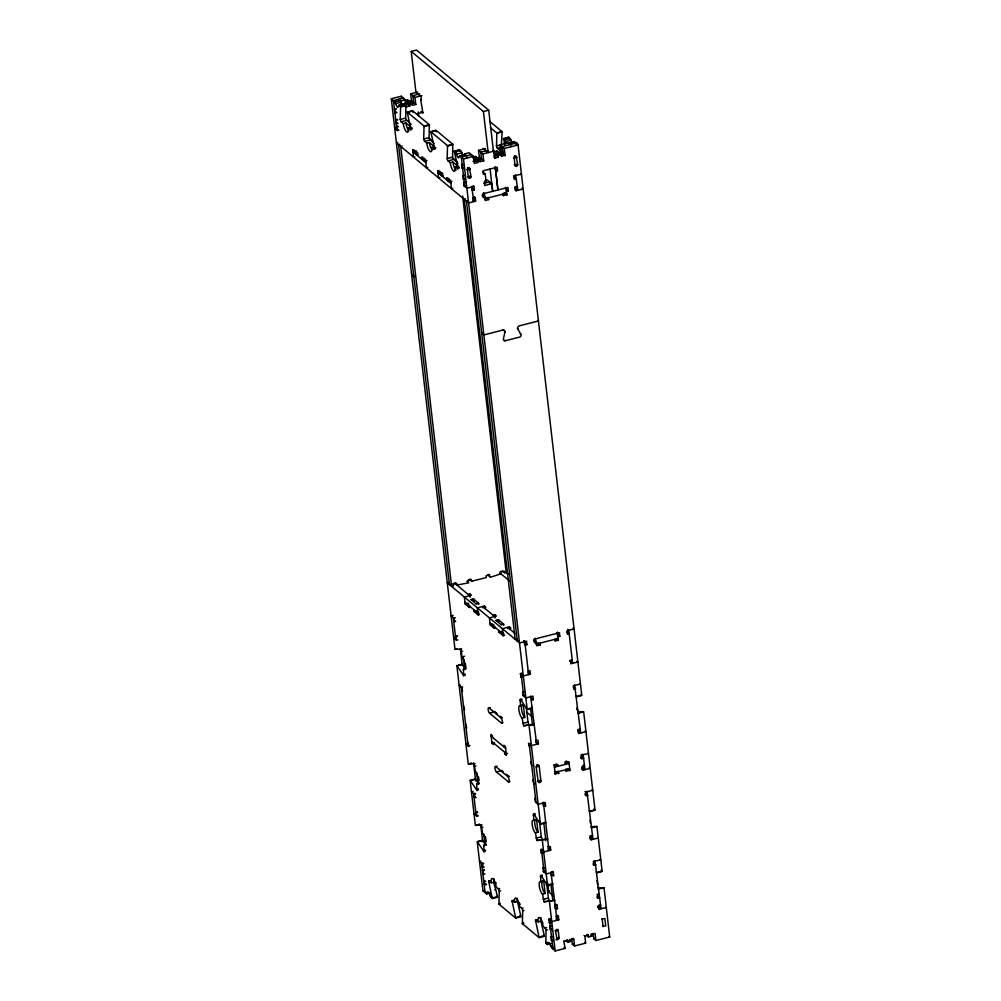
<?xml version="1.0" encoding="UTF-8"?>
<svg xmlns="http://www.w3.org/2000/svg" width="1001" height="1001" viewBox="0 0 1001 1001"><rect width="100%" height="100%" fill="white"/><g stroke="black" fill="none" stroke-linecap="round" stroke-linejoin="round"><path stroke-width="1.5" d="M411.111 124.387L405.668 118.994L405.893 105.568L400.613 106.944L400.237 119.632L401.001 121.697L403.303 123.636A6.694 2.102 75.7 0 0 406.544 131.894A6.694 2.102 75.7 0 0 408.358 127.84L410.835 127.215M431.819 147.372L434.171 149.274L434.509 148.023A6.694 2.102 75.7 0 0 434.459 146.697L431.819 147.372A6.694 2.102 75.7 0 1 430.005 151.439A6.694 2.102 75.7 0 1 426.764 143.168L424.462 141.229L423.698 139.164L424.049 126.088L429.316 124.7L429.079 138.338L433.984 143.431M455.28 166.904L457.632 168.806L457.957 167.555A6.694 2.102 75.7 0 0 457.92 166.229L455.28 166.904A6.694 2.102 75.7 0 1 453.466 170.971A6.694 2.102 75.7 0 1 450.225 162.7L447.922 160.761L447.147 158.696L447.51 145.645L452.777 144.232L452.59 158.058L458.033 163.451M490.503 127.753L496.796 132.983L502.077 131.631L496.821 133.408L496.509 146.434L497.284 148.223L500.875 151.226M519.919 915.865L520.958 916.741L515.678 918.092L498.923 904.141L499.274 891.04L498.511 888.976L496.208 887.024A6.694 2.102 75.7 0 0 492.967 878.765A6.694 2.102 75.7 0 0 491.153 882.819L488.626 880.98L492.229 898.56L497.51 897.209L496.559 896.421M543.368 935.409L544.419 936.273L539.139 937.624L522.384 923.673L522.735 910.572L521.959 908.508L519.657 906.556A6.694 2.102 75.7 0 0 516.416 898.297A6.694 2.102 75.7 0 0 514.602 902.351L512.024 900.562L515.678 918.092M539.139 937.624L535.485 920.094L538.063 921.883A6.694 2.102 75.7 0 1 539.877 917.829A6.694 2.102 75.7 0 1 543.118 926.1L546.033 929.378L545.845 943.205L547.522 944.569L547.91 943.868A3.829 1.201 75.7 0 1 548.998 942.654A3.829 1.201 75.7 0 1 550.638 946.133L555.142 950.95L565.115 948.397L563.763 940.902M553.453 895.895L548.223 891.541L548.41 884.046M502.102 132.107L501.376 144.657M417.63 92.042L410.673 93.819L414.977 97.435L415.803 104.479L412.274 105.38L412.074 103.616L407.77 100L405.392 100.613L409.697 104.217L409.897 105.981L406.381 106.882L405.568 99.837L401.263 96.234L391.291 98.774L395.795 103.591A3.829 1.201 75.7 0 0 397.422 107.069A3.829 1.201 75.7 0 0 398.511 105.856L398.961 105.18L400.613 106.919M462.887 155.618A3.829 1.201 75.7 0 1 461.824 152.828C461.736 149.086 453.816 151.201 456.544 154.179A3.829 1.201 75.7 0 0 458.17 157.657A3.829 1.201 75.7 0 0 459.259 156.444L459.759 155.793L463.501 158.909L527.189 709.409L532.469 708.057M464.489 155.681A3.829 1.201 75.7 0 0 464.552 155.092L465.09 154.492L459.809 155.843M492.229 898.56L489.889 895.557A3.829 1.201 75.7 0 0 488.25 892.066A3.829 1.201 75.7 0 0 487.162 893.28L486.674 893.931L482.932 890.815L477.239 841.628L482.52 840.277M517.329 328.215L520.958 334.422A1.914 1.664 -50.2 0 1 519.544 337.124L505.305 340.765A1.914 1.664 -50.2 0 1 503.365 338.926L504.979 331.957A1.914 1.664 -50.2 0 0 503.053 330.017L502.502 329.567M420.895 111.424L422.91 113.1L420.695 99.599L421.421 100.2L421.008 96.684L415.953 92.467L411.211 51.401L416.491 50.05L488.701 110.185L493.455 151.251M412.812 95.633L419.794 93.844M394.97 101.852L400.25 100.5L401.076 102.24A3.829 1.201 75.7 0 0 401.914 104.617M398.911 100.776L398.736 99.237L400.926 101.026L405.568 99.837M414.977 97.435L421.934 95.658M395.795 103.591L401.076 102.24M404.942 102.54L409.897 105.981M408.633 101.589L411.486 100.863L415.803 104.479M405.392 104.78L407.757 104.167L407.532 102.415L409.935 101.802L410.11 103.566L413.663 102.665L412.837 95.621M399.061 105.255L404.341 103.904L405.893 105.568M398.511 105.856L404.341 103.904M400.588 106.519L405.868 105.168M409.697 104.217L412.074 103.616M395.72 108.458L394.407 108.796L395.533 112.913L396.846 112.575M395.12 109.397L396.446 109.059M396.133 111.974L394.807 112.312L395.533 112.913M408.358 127.84L410.885 129.692L407.282 112.099L412.562 110.748L429.316 124.7M407.369 112.638L412.575 110.786M416.879 113.864L422.923 112.325M396.972 119.319L395.658 119.657L396.784 123.774L398.11 123.436M396.383 120.258L397.697 119.92M400.212 119.469L405.493 118.118M397.384 122.835L396.071 123.173L396.784 123.774M401.138 121.834L406.419 120.483M403.303 123.636L405.943 122.96L410.998 127.165M397.76 126.063L396.434 126.401L397.572 130.518L398.886 130.18M397.159 127.002L398.486 126.664M395.996 127.778L394.682 128.115L397.572 130.518M398.16 129.579L396.846 129.917L393.456 100.588L403.428 98.035L403.616 99.687M411.048 128.491L412.362 128.153M410.598 129.692L411.849 129.317M424.074 126.501L429.354 125.188M411.211 51.401L483.42 111.536L488.701 110.185M435.823 147.685L434.509 148.023L430.743 131.631L436.023 130.28L452.777 144.232M430.83 132.17L436.036 130.355M397.697 142.442L396.371 142.78L468.593 202.915L475.638 201.113L475.225 197.597L474.136 196.684M399.862 144.244L398.548 144.582L449.449 584.609L451.213 584.159M423.673 139.001L428.954 137.65M402.039 146.046L400.713 146.384L451.626 586.411L453.378 585.96L453.178 584.196L456.694 583.295L456.906 585.059L468.768 582.807L466.879 581.231M424.599 141.366L429.879 140.015M426.764 143.168L429.404 142.492L434.459 146.697M414.789 156.669L413.463 157.007L412.65 149.975L413.976 149.637M412.65 149.975L414.101 151.176L416.078 150.663M416.829 153.603L415.503 153.941L415.302 152.177L416.954 151.752M415.953 152.515L414.301 152.94L414.101 151.176M415.302 152.177L416.741 153.378L418.068 153.04M434.046 149.224L435.31 148.849M447.522 146.033L452.802 144.72M418.268 154.805L416.942 155.142L416.741 153.378M423.911 158.596L421.759 159.146L421.559 157.395L422.885 157.057M421.559 157.395L422.998 158.596L424.324 158.258M459.284 167.217L457.957 167.555L454.204 151.164L459.484 149.812L461.011 151.088M504.954 145.032L503.49 138.563L508.771 137.212L511.111 140.215A3.829 1.201 75.7 0 0 511.949 142.592M454.291 151.702L459.484 149.85M503.578 139.089L508.783 137.237M426.063 160.936L424.411 161.349L424.211 159.597L425.525 159.259M424.862 159.935L423.21 160.348L422.998 158.596M503.49 138.563L505.017 139.827L510.297 138.476M424.211 159.597L425.65 160.798L426.977 160.46M456.544 154.179L461.824 152.828M505.067 139.877L505.83 141.566L511.111 140.215M479.642 161.436L483.708 160.986L479.341 157.395L478.528 150.35L485.485 148.573M501.038 155.968L505.092 155.518L500.738 151.914L499.924 144.882L508.483 142.693L510.648 144.494L510.86 146.559M447.134 158.533L452.414 157.182M496.421 145.933L501.051 144.745M514.389 141.879C500.175 147.172 516.428 137.487 518.068 144.957L581.769 695.445L576.488 696.796M459.259 156.444L464.552 155.092M480.693 152.152L487.675 150.363M502.902 153.729L502.089 146.684L515.903 143.143L516.116 144.982M448.06 160.898L453.34 159.547M497.347 148.286L500.975 147.36M427.79 167.505L426.464 167.843L425.65 160.798M463.501 158.909L473.473 156.356L474.286 163.401L477.815 162.5L477.602 160.736L473.248 157.132L475.625 156.531L479.98 160.135L480.18 161.887M478.528 150.35L482.895 153.954L494.019 151.101L494.832 158.145L498.348 157.245L498.148 155.48L493.781 151.889L497.009 151.063L501.376 154.654L501.576 156.419M499.924 144.882L504.279 148.473L518.068 144.957M450.225 162.7L452.865 162.024L457.92 166.229M479.341 157.395L475.825 158.296L475.625 156.531M498.385 152.515L500.738 151.914M472.998 161.374L475.638 160.698L475.437 158.934L477.815 158.333L477.99 160.097M478.903 159.86L481.544 159.184L480.718 152.152M493.806 156.043L496.183 155.443L495.983 153.679L499.211 152.853L499.386 154.617L502.927 153.716L502.114 146.672M439.827 177.515L438.501 177.853L437.687 170.821L439.001 170.483M462.687 168.844L461.561 164.715L462.875 164.377M477.602 160.736L479.98 160.135M498.148 155.48L501.376 154.654M463.938 164.902L461.561 164.715M437.687 170.821L439.126 172.022L440.453 171.684M441.854 174.449L440.54 174.787L440.34 173.023L441.979 172.597M457.507 168.756L459.096 168.293M440.991 173.361L439.339 173.786L439.126 172.022M461.962 168.243L463.288 167.905M440.34 173.023L441.779 174.224L443.093 173.886M443.305 175.65L441.979 175.988L441.779 174.224M448.936 179.442L446.796 179.992L446.596 178.228L447.91 177.89M446.596 178.228L448.035 179.442L449.361 179.104M465.265 179.354L463.225 179.091L462.812 175.575L464.139 175.238M451.101 181.782L449.449 182.195L449.236 180.443L450.563 180.105M495.02 169.031L497.522 170.746L495.758 171.196L497.935 189.977L495.357 167.68M449.887 180.781L448.235 181.194L448.035 179.442M449.236 180.443L450.688 181.644L452.002 181.306M463.225 179.091L464.877 178.666M490.077 169.031L492.655 191.316L491.766 183.696L484.722 185.498L484.321 181.982L486.086 181.531L485.197 173.899L483.433 174.349L483.033 170.833L497.109 167.23L497.522 170.746M471.909 189.852L474.336 189.965L473.936 186.449L466.891 188.251L464.001 185.836L463.601 182.32L464.914 181.982M465.965 182.495L463.601 182.32M452.815 188.338L451.501 188.676L450.688 181.644M464.001 185.836L465.327 185.498M484.772 180.768L487.412 180.092L491.766 183.696M466.041 186.098L464.727 186.436L461.336 157.107L471.308 154.554L471.496 156.206M483.996 183.321L489.602 181.894L489.827 183.796M513.888 175.638L521.471 174.287L520.92 173.836M471.959 188.213L474.336 189.965M513.988 177.465L516.591 179.154L514.026 178.929M465.578 198.961L464.251 199.299L515.165 639.326L516.929 638.876M482.007 195.308L484.834 196.947L485.235 200.463L488.763 199.562L488.013 197.36M506.031 189.164L508.308 190.941L506.544 191.391M475.225 197.597L472.922 197.585M515.04 186.674L517.479 186.787L516.929 186.336M467.755 200.776L466.428 201.113L517.342 641.128L519.094 640.678M473.023 199.424L475.638 201.113M514.839 188.726L517.054 188.163M484.834 196.947L483.07 197.397L482.657 193.881L507.895 187.425L508.308 190.941M485.047 198.16L486.586 197.76M503.903 193.331L504.779 193.105M484.384 198.185L485.022 198.711L506.731 193.155L506.106 192.63M515.04 189.852L516.128 190.753L523.16 188.951L522.084 188.05M502.89 195.358L506.944 194.92L505.492 187.35M412.85 274.487L411.649 274.787L413.813 276.589L415.015 276.289M482.895 332.807L481.694 333.12L483.858 334.922L503.053 330.017M517.88 328.666A1.914 1.664 -50.2 0 1 519.256 325.863L538.438 320.958L537.9 320.508M448.611 582.469L447.284 582.807L519.506 642.93L526.539 641.128L526.951 644.657L525.187 645.107M452.978 583.708L455.618 583.032M468.868 579.642L470.445 579.241M487.8 574.799L489.376 574.399M500.062 571.659L502.264 571.096L508.27 574.186M469.406 579.504L471.571 581.306L486.248 577.552L486.036 575.8L489.564 574.899L489.764 576.651M468.218 594.481L469.982 594.031L471.421 595.232L464.376 597.034L465.19 604.078L466.641 605.28L467.955 604.942M471.108 599.762L473.748 599.086L478.653 603.403L475.975 603.816L471.033 599.461L473.636 599.011L473.986 601.075M468.08 603.09L466.428 603.515L466.641 605.28M465.19 604.078L466.841 603.653M468.956 604.179L467.642 604.516L467.842 606.281L469.281 607.482L470.608 607.144M475.925 603.778L478.566 603.102L478.716 604.416M467.842 606.281L469.819 605.768M484.109 607.707L485.86 607.257L484.421 606.055L477.377 607.857L478.19 614.902L479.517 614.564M453.09 615.302L451.101 615.803L453.991 618.205L454.404 621.734L455.718 621.396M476.664 610.597L475.337 610.935L475.55 612.7L476.864 612.362M473.898 609.734L474.099 611.486L476.076 610.985M477.865 611.598L476.539 611.936L476.751 613.701L478.19 614.902M453.991 618.205L455.317 617.867M476.751 613.701L479.054 613.1M455.005 620.795L453.678 621.133L454.404 621.734M493.255 615.327L495.007 614.877L496.458 616.078L489.414 617.88L490.227 624.924L491.666 626.125L492.993 625.788M496.146 620.607L498.786 619.932L503.641 624.311L501.013 624.662L496.071 620.307L498.661 619.857L498.973 621.583M492.792 624.023L491.466 624.361L491.666 626.125M490.227 624.924L491.879 624.499M493.993 625.024L492.667 625.362L492.88 627.126L494.319 628.328L495.645 627.99M457.057 635.673L455.417 636.085L456.544 640.215L457.857 639.877M501.013 624.662L503.603 623.948L503.753 625.262M492.88 627.126L494.857 626.613M456.131 636.686L457.457 636.348M454.967 637.474L453.653 637.812L456.544 640.215M509.134 628.553L510.898 628.102L509.459 626.901L502.414 628.703L503.228 635.748L504.542 635.41M501.689 631.443L500.375 631.781L500.575 633.545L501.901 633.208M498.936 630.58L499.136 632.332L501.113 631.831M502.902 632.444L501.576 632.782L501.776 634.546L503.228 635.748M501.776 634.546L504.091 633.946M456.306 648.936L454.98 649.274L391.291 98.774M456.831 648.948L455.18 649.374L461.736 648.923M465.565 669.406L462.362 664.514L457.082 665.865L463.726 675.763L463.375 669.219A6.694 2.102 75.7 0 0 465.19 665.164A6.694 2.102 75.7 0 0 461.949 656.894L461.336 651.613L462.662 651.276M461.949 656.894L464.589 656.218M524.011 643.042L526.951 644.657M540.077 643.105L540.277 644.869L536.761 645.77L536.348 642.254L534.597 642.705L534.184 639.176L559.421 632.72L559.822 636.248L558.07 636.699M535.773 643.668L538.113 643.067L540.277 644.869M535.91 643.48L536.549 644.018L558.258 638.463L557.62 637.937M462.149 664.264L456.869 665.615L468.255 764.001L471.221 763.25M557.019 632.657L558.47 640.215L554.954 641.115L554.754 639.351M463.375 669.219L466.016 668.543L465.478 663.926M463.989 674.499L465.315 674.161M463.476 675.662L465.115 675.237M460.485 685.134L459.171 685.472L462.062 687.875L462.462 691.403L461.736 690.803M462.65 686.936L461.336 687.274L468.118 745.945L469.882 745.495M528.19 671.07L529.954 670.62L530.367 674.136L523.323 675.938L520.432 673.535L521.746 673.198M572.209 659.809L570.445 660.26L570.858 663.776L577.89 661.974L576.989 661.223M570.057 660.835L571.045 660.585M520.432 673.535L520.845 677.051L522.159 676.714M522.885 677.314L520.845 677.051M531.556 700.112L533.32 699.661L532.907 696.133L525.863 697.935L522.972 695.532L522.572 692.016L523.886 691.678M524.612 692.279L522.572 692.016M522.972 695.532L524.299 695.195M523.648 725.763L534.171 724.299L523.648 725.763L522.109 718.13A6.694 2.102 75.7 0 1 518.868 709.859A6.694 2.102 75.7 0 1 520.683 705.805L520.082 699.661L521.909 699.023M502.915 722.86L501.601 723.197L489.564 713.175A2.865 0.901 75.7 0 1 488.175 709.634A2.865 0.901 75.7 0 1 488.951 707.895L490.277 707.557M520.07 700.525L522.059 700.024M489.564 713.175L494.844 711.824A2.865 0.901 75.7 0 1 494.419 711.298M520.683 705.805L523.323 705.129L524.749 717.454L522.109 718.13M488.951 707.895L500.988 717.917L502.302 717.579M522.722 723.41L528.002 722.059L526.351 707.757M576.964 709.534L577.064 707.469M534.371 724.399L529.079 725.75L540.465 824.136L545.745 822.784M578.378 713.137L583.658 711.786L595.044 810.172L589.764 811.523M467.279 743.806L465.953 744.143L468.843 746.546L467.717 742.429M492.592 737.424L492.379 735.66L490.94 734.459L491.954 743.268L494.594 742.592M529.617 747.322L528.49 743.205L531.381 745.607L538.425 743.806L538.012 740.29L535.71 740.29M577.965 729.479L580.267 729.479L579.729 729.028M578.115 730.505L579.104 730.255M530.53 743.468L529.216 743.806L535.998 802.477L537.324 802.139M535.823 742.116L538.425 743.806M578.065 731.306L579.829 730.855M578.103 732.77L578.916 733.445L585.96 731.643L585.059 730.893M504.754 752.327L504.954 754.091L507.595 753.415M471.759 763.262L468.455 764.101L475.012 763.65M478.828 784.133L475.638 779.241L470.357 780.592L477.002 790.477L476.651 783.946A6.694 2.102 75.7 0 0 478.465 779.892A6.694 2.102 75.7 0 0 475.225 771.621L474.612 766.341L475.938 766.003M510.035 781.443L508.383 781.856L496.346 771.846A2.865 0.901 75.7 0 1 494.957 768.293A2.865 0.901 75.7 0 1 495.745 766.566L497.059 766.228M496.346 771.846L502.014 770.808M475.425 778.991L470.145 780.342L475.35 825.287L476.664 824.949M580.918 755.004L588.5 753.653L587.962 753.202M581.131 756.806L583.633 758.52L581.055 758.295M476.651 783.946L479.291 783.27M495.745 766.566L507.77 776.576L509.096 776.238M555.768 764.276L556.744 764.251M580.905 758.07L581.594 757.895M553.691 764.989L557.757 764.539L557.957 766.291L555.793 764.489M564.839 762.136L568.906 761.686L569.919 770.482L565.853 770.933M554.416 767.204L569.094 763.45L566.203 761.035M477.264 789.226L478.578 788.888M473.123 791.391L471.471 791.816L474.361 794.218L474.762 797.734L476.088 797.397M476.739 790.39L478.065 790.052M555.067 771.921L556.606 771.533L558.771 773.335L554.704 773.786M567.092 768.843L569.919 770.482M555.029 772.484L569.707 768.73M474.962 793.28L473.636 793.618L476.188 815.615L477.502 815.277M474.361 794.218L475.675 793.881M582.207 766.153L584.509 766.153L583.433 765.239M582.031 767.267L583.345 766.929M582.094 768.03L584.184 767.492M475.362 796.796L474.049 797.134L474.762 797.734M582.069 769.218L583.158 770.119L590.202 768.318L589.114 767.417M477.102 811.761L475.775 812.099L476.901 816.215L478.228 815.878M476.501 812.699L477.815 812.362M475.337 813.475L474.011 813.813L476.901 816.215M543.043 805.767L545.62 805.993L545.207 802.477L538.175 804.278L535.285 801.876L534.872 798.348L535.598 798.948M585.022 791.553L585.698 792.116L592.742 790.315L592.016 789.714M543.017 804.303L545.62 805.993M585.047 793.555L587.875 795.194L586.111 795.645L585.022 794.731M477.99 824.611L478.978 824.361M476.864 825.049L475.538 825.387L482.107 824.924M477.852 824.799L479.829 824.286M547.635 839.126L536.924 840.49L535.385 832.857A6.694 2.102 75.7 0 1 532.144 824.586A6.694 2.102 75.7 0 1 533.958 820.532L533.358 814.389L535.185 813.75M485.923 845.42L482.732 840.515L477.452 841.866L484.084 851.763L483.746 845.232A6.694 2.102 75.7 0 0 485.56 841.178A6.694 2.102 75.7 0 0 482.319 832.907L481.706 827.627L483.02 827.289M533.345 815.252L534.997 814.827M533.958 820.532L536.599 819.857L538.025 832.181L535.385 832.857M483.746 845.232L486.386 844.556M484.359 850.512L485.673 850.174M535.998 838.137L541.278 836.786L539.464 821.045M483.833 851.663L485.16 851.325M536.924 840.49L547.447 839.026M591.166 826.626L596.734 826.413M480.855 861.148L479.529 861.486L482.419 863.888L482.832 867.404L484.146 867.066M483.02 862.95L481.694 863.287L485.097 892.629L486.561 892.241M482.419 863.888L483.746 863.55M542.117 849.198L540.803 849.536L543.681 851.951L550.725 850.149L550.325 846.621L548.022 846.621M590.14 835.71L592.567 835.822L592.029 835.372M590.24 838.25L590.09 836.936L591.416 836.598M542.842 849.799L541.516 850.137L544.069 872.146L545.382 871.808M548.123 848.448L550.725 850.149M589.927 837.762L592.129 837.199M483.433 866.466L482.107 866.803L482.832 867.404M590.14 838.888L591.216 839.789L598.26 837.987L597.722 837.537M540.803 849.536L541.203 853.065L542.529 852.727M543.243 853.327L541.203 853.065M484.134 869.619L482.482 870.032L483.608 874.161L484.934 873.823M483.208 870.632L484.522 870.294M483.733 880.893L485.773 881.155M488.976 881.018L490.302 880.68M551.113 875.437L553.678 875.662L553.278 872.146L546.233 873.948L543.343 871.546L542.93 868.017L544.256 867.679M488.463 882.169L491.103 881.506M544.982 868.28L542.93 868.017M486.123 883.908L484.146 884.409L486.186 884.671M491.153 882.819L493.793 882.144L495.808 883.833M493.981 882.807L496.021 882.582M543.343 871.546L544.657 871.208M593.218 861.335L600.8 859.984L600.087 859.384M554.729 900.399L544.018 901.776L542.479 894.131A6.694 2.102 75.7 0 1 539.239 885.872A6.694 2.102 75.7 0 1 541.053 881.818L540.427 875.787L542.279 875.037M482.932 890.815L484.396 890.44M540.44 876.538L542.092 876.113M551.076 873.973L553.678 875.662M593.105 863.225L595.933 864.864L594.169 865.314L593.092 864.414M498.373 888.838L499.687 888.5M487.162 893.28L490.127 892.529M486.611 893.893L489.914 893.042M499.299 891.19L500.613 890.852M541.053 881.818L543.693 881.143L545.12 893.455L542.479 894.131M489.889 895.557L491.203 895.219M490.703 897.296L492.017 896.959M492.142 898.035L497.422 896.683L493.968 881.818M546.133 884.771L546.771 884.371M552.84 884.071L547.56 885.422L542.354 840.477M596.846 872.809L602.139 871.458L596.934 826.513L591.128 827.777M498.898 903.665L500.225 903.327M548.198 891.053L549.511 890.715M498.923 904.141L500.25 903.803M512.437 900.55L513.763 900.212M548.223 891.541L549.536 891.203M511.924 901.713L513.901 901.2M514.602 902.351L517.242 901.676L520.282 904.203M543.093 899.411L548.373 898.06L546.546 882.331M544.018 901.776L554.529 900.312M598.26 887.9L603.828 887.699M521.821 908.37L523.148 908.032M522.747 910.722L524.074 910.384M555.067 908.558L557.494 908.67L557.094 905.142L554.792 905.142M597.046 894.343L599.349 894.343L598.798 893.893M555.004 906.944L557.494 908.67M597.147 896.17L599.749 897.859L597.985 898.31L597.046 897.522M515.59 917.567L520.87 916.215L517.429 901.35M522.359 923.197L523.673 922.859M535.898 920.082L537.212 919.744M522.384 923.673L523.711 923.335M535.372 921.245L538.025 920.57M550.175 918.868L548.861 919.206L551.751 921.621L558.783 919.819L558.383 916.29L556.081 916.29M598.198 905.379L600.638 905.492L600.087 905.042M538.063 921.883L540.703 921.208L542.73 922.897M598.298 907.92L598.148 906.606L599.474 906.268M550.9 919.469L549.574 919.806L552.977 949.148L554.441 948.773M556.181 918.117L558.783 919.819M597.997 907.432L600.2 906.868M598.736 909.008L606.318 907.657L605.78 907.206M548.861 919.206L549.261 922.734L550.913 922.309M551.313 922.997L549.261 922.734M550.763 930.079L549.637 925.963L550.963 925.625M545.282 927.902L546.609 927.564M552.014 926.138L549.637 925.963M546.208 930.254L547.534 929.916M550.049 929.479L552.026 928.966M601.689 918.818L604.867 918.605L605.718 925.938L602.539 926.163M539.051 937.099L544.331 935.747L540.89 920.882M553.34 940.59L551.301 940.327L550.9 936.811L552.214 936.473M556.418 938.538L559.058 937.862L558.52 937.411M551.301 940.327L552.627 939.989M555.98 939.914L556.981 939.664M545.82 942.729L547.134 942.391M545.845 943.205L548.148 942.617M547.91 943.868L549.887 943.367M547.372 944.481L551 943.543M586.999 935.009L587.812 934.796M564.301 941.353L567.817 940.452L568.03 942.216L570.395 941.616L569.657 939.401M570.195 939.851L573.723 938.951L574.536 945.995L585.66 943.142L584.847 936.11L584.033 935.434M584.847 936.11L588.363 935.209L588.563 936.961L591.791 936.135L591.053 933.933M591.591 934.383L595.107 933.483L595.92 940.515L609.709 936.986L604.028 887.799L598.223 889.063M550.638 946.133L551.951 945.795M551.451 947.872L553.103 947.459M571.709 938.463L572.359 944.181L573.761 943.83M593.143 933.433L593.756 938.713L594.932 938.412M577.852 713.05L583.458 711.686L578.09 711.673M516.166 156.406L517.642 164.69A1.439 1.251 -50.2 0 1 516.466 166.354A1.439 1.251 -50.2 0 1 515.002 165.365L514.189 164.69M469.519 168.331L470.983 176.626A1.439 1.251 -50.2 0 1 469.819 178.291A1.439 1.251 -50.2 0 1 468.343 177.302L467.805 176.852M557.044 939.501L555.58 931.205A1.439 1.251 -50.2 0 1 556.744 929.554A1.439 1.251 -50.2 0 1 558.22 930.53L559.084 938.087A1.451 1.264 -50.2 0 1 557.119 939.376M520.47 699.286L526.976 709.158L532.257 707.807L531.856 707.194M533.808 814.051L540.252 823.886L545.532 822.534L545.132 821.921M489.502 121.171L502.077 131.694M515.002 155.681L516.766 157.144M514.764 155.668L516.791 157.357L514.151 158.033L513.588 157.37M517.092 164.239L517.642 164.69L515.002 165.365L514.126 157.82M499.386 154.617L497.222 152.815L497.009 151.063M492.93 150.2L494.019 151.101M493.993 153.641L498.348 157.245M515.64 175.188L517.88 190.303L514.677 187.637M483.12 148.386L488.175 152.602L483.42 111.536M494.019 157.47L494.832 158.145M473.473 156.356L469.119 152.753L464.477 153.941L466.641 155.743M477.815 162.5L473.448 158.896L473.248 157.132M483.033 172.097L485.197 173.899M504.241 192.655L506.944 194.92M407.282 112.099L424.036 126.051M430.743 131.631L447.497 145.62M454.204 151.164L455.73 152.44M502.69 193.606L503.428 195.821M468.493 167.718L470.107 169.081M468.155 167.642L470.132 169.294L467.492 169.97L466.929 169.307M428.728 138.088L433.458 142.029M452.402 157.808L457.132 161.749M469.907 175.726L470.983 176.626L468.343 177.302L467.467 169.757M462.812 175.575L463.538 176.176M483.458 192.642L484.409 193.431L485.022 198.711M473.123 185.773L473.936 186.449M486.461 197.647L488.763 199.562M471.634 186.449L473.873 201.564L472.797 200.675M412.85 151.727L425.85 162.562M437.887 172.572L450.888 183.396M520.282 333.859L520.958 334.422M504.291 331.394L504.979 331.957M504.629 340.202L505.305 340.765M573.01 628.09L574.073 628.978L567.029 630.78L567.442 634.296L569.206 633.846L567.041 632.044M499.787 572.86L509.396 580.868M567.73 629.441L568.793 630.33L572.61 663.325L570.082 661.223M487.962 575.15L490.49 577.252L500.913 573.798L500.713 572.046L504.229 571.146L504.441 572.91M559.822 636.248L557.657 634.446L557.394 632.094M556.306 638.413L558.47 640.215M535.297 638.2L536.549 644.018M534.184 640.44L536.348 642.254M579.904 683.533L580.442 683.983L573.398 685.785L573.811 689.301L575.562 688.851L573.398 687.049M454.704 583.233L469.657 595.683L469.807 597.009M515.165 633.583L507.695 627.352L507.845 628.678M523.711 640.69L524.787 641.578L528.603 674.586L528.065 674.136M574.612 684.884L580.68 732.995L578.153 730.893M464.99 602.314L477.99 613.138M490.027 623.16L503.028 633.983M474.099 611.486L475.55 612.7M499.136 632.332L500.575 633.545M528.19 672.334L530.367 674.136M530.605 696.133L536.661 744.256M531.143 697.847L533.32 699.661M582.269 754.216L583.22 755.004L584.922 769.669L582.069 767.304M526.351 711.886L532.094 716.678M565.039 763.888L565.59 764.339L565.377 762.587M565.653 769.168L566.403 771.383M495.22 712.136L495.97 712.762M496.346 713.075L497.097 713.7M500.112 716.203L500.863 716.829M501.238 717.141L501.989 717.767M586.924 791.215L592.98 839.338L590.09 836.936M558.02 771.12L558.771 773.335M463.476 705.755L464.602 709.884L463.876 709.284M531.356 762.287L530.63 761.686L531.756 765.803M536.023 766.478L538.263 781.593A1.439 1.251 -50.2 0 0 539.739 782.582A1.439 1.251 -50.2 0 0 540.903 780.93L539.214 766.253L537.036 764.451L537.249 766.291M491.141 736.223L505.58 748.247M540.09 780.242L540.903 780.93L537.725 781.143M491.754 741.503L506.193 753.528M491.954 743.268L493.405 744.469L493.193 742.704M504.954 754.091L506.393 755.292L505.38 746.483L503.941 745.282L504.141 747.046M465.578 723.948L466.704 728.065L465.978 727.464M533.458 780.467L532.732 779.867L533.871 783.996M502.389 771.12L503.14 771.746M506.143 774.248L506.894 774.874M507.269 775.187L508.02 775.813M508.408 776.125L509.159 776.751M594.982 860.885L601.038 909.008L598.148 906.606M548.06 849.836L548.961 850.6L543.455 802.927M552.327 871.358L553.278 872.146M550.975 872.146L557.031 920.269L556.131 919.519M609.033 936.423L609.709 936.986M556.143 904.353L557.094 905.142M590.978 935.46L591.791 936.135M593.756 938.713L595.92 940.515M587.412 934.421L588.363 935.209M586.674 935.384L588.563 936.961M557.294 915.389L558.383 916.29M584.847 942.467L585.66 943.142M573.035 938.387L573.723 938.951M556.856 929.403L558.22 930.53L555.029 930.755M567.016 939.776L567.817 940.452M572.359 944.181L574.536 945.995M565.865 940.414L568.03 942.216M482.882 873.56L483.608 874.161M558.283 937.411L559.084 938.087M494.932 889.964L494.995 889.414M564.038 947.497L565.115 948.397M550.9 936.811L551.614 937.411M460.41 649.261L461.336 651.613M528.928 724.411L528.002 722.059M473.686 763.988L474.612 766.341M598.523 887.762L598.085 887.049M542.204 839.138L541.278 836.786M549.224 900.362L548.373 898.06M581.156 694.594L581.556 695.207L576.276 696.558L575.875 695.945M594.031 808.708L594.832 809.934L589.551 811.285L589.151 810.672M601.126 869.994L601.914 871.208L596.634 872.559L596.233 871.946M552.227 883.207L552.627 883.82L547.347 885.172L540.953 875.375M577.79 711.198L577.302 709.446M508.858 137.738L509.096 138.726M459.559 150.275L459.797 151.339M436.098 130.743L436.348 131.807M412.637 111.211L412.887 112.275M481.706 827.627L480.78 825.262L482.695 841.778M514.639 155.693L514.777 156.919M602.227 919.281L603.077 926.613M590.077 819.882L590.452 823.185M597.084 880.505L597.547 884.471M514.426 176.088L514.827 179.604M515.715 187.237L516.128 190.753M578.503 729.929L578.916 733.445M581.456 755.455L581.869 758.971M582.745 766.603L583.158 770.119M585.698 792.116L586.111 795.645M590.815 836.273L591.216 839.789M593.768 861.786L594.169 865.314M597.584 894.794L597.985 898.31M598.873 905.943L599.274 909.459M514.289 175.976L514.639 178.979M581.456 756.718L581.631 758.145M597.584 896.058L597.747 897.484M582.082 767.704L582.257 769.243M504.279 148.473L505.092 155.518M506.005 188.038L506.131 189.139M566.929 761.523L567.117 763.175M495.057 166.604L495.332 168.944M554.229 765.44L555.255 774.236M482.895 153.954L483.708 160.986M534.071 639.564L534.384 642.204M471.997 186.624L472.172 188.163M473.285 197.773L473.46 199.312M524.587 641.09L524.787 642.855M536.048 740.24L536.261 742.004M543.218 802.214L543.455 804.191M548.335 846.358L548.561 848.335M551.338 872.321L551.513 873.86M555.155 905.317L555.33 906.868M556.443 916.466L556.619 918.005M466.616 155.756L466.854 157.808M467.98 167.617L468.13 168.856M530.605 708.833L532.519 725.387M543.781 822.697L545.87 840.752M551.038 885.372L552.74 900.112M549.449 901.751L555.142 950.95M521.158 674.136L523.698 696.133M462.637 195.958L506.193 572.459M509.459 626.901L509.759 629.541M495.007 614.877L495.32 617.517M494.844 617.855L494.694 616.528L482.657 606.506L482.807 607.832M494.119 626.563L494.319 628.328M484.421 606.055L484.722 608.696M418.205 111.874L418.718 116.329M471.571 581.306L471.371 579.554L467.842 580.455L468.055 582.207M469.982 594.031L470.282 596.671M410.673 93.819L411.486 100.863M469.081 605.718L469.281 607.482M407.77 100L407.958 101.652M407.557 102.415L407.757 104.167M405.392 100.613L405.593 102.365M494.256 883.032L494.644 886.436M401.263 96.234L401.414 97.547M400.926 101.026L401.276 104.029M478.578 777.114L478.941 780.192M485.498 836.849L486.023 841.478M463.425 658.333L464.639 668.868M476.601 772.196L477.99 784.233M483.796 834.371L485.072 845.432M460.385 649.011L462.299 665.552M473.561 762.862L475.65 780.93M484.459 881.493L484.859 885.009M453.278 617.604L455.818 639.614M514.026 157.82A1.451 1.264 -50.2 0 1 516.091 156.531M467.379 169.757A1.451 1.264 -50.2 0 1 469.444 168.456M500.988 717.917A2.865 0.901 75.7 0 1 502.377 721.458A2.865 0.901 75.7 0 1 501.601 723.197M507.77 776.576A2.865 0.901 75.7 0 1 509.159 780.129A2.865 0.901 75.7 0 1 508.383 781.856M501.626 770.495A2.865 0.901 75.7 0 1 501.426 770.282M524.749 717.454A6.694 2.102 75.7 0 1 521.871 711.286A6.694 2.102 75.7 0 1 521.934 705.129M522.797 704.817A6.694 2.102 75.7 0 1 523.323 705.129M545.12 893.455A6.694 2.102 75.7 0 1 541.879 885.197A6.694 2.102 75.7 0 1 543.693 881.143M538.025 832.181A6.694 2.102 75.7 0 1 534.784 823.911A6.694 2.102 75.7 0 1 536.599 819.857M540.703 921.208A6.694 2.102 75.7 0 1 540.965 917.417M517.242 901.676A6.694 2.102 75.7 0 1 517.342 898.347M493.793 882.144A6.694 2.102 75.7 0 1 493.956 878.565M456.006 170.208A6.694 2.102 75.7 0 1 452.865 162.024M431.982 150.025A6.694 2.102 75.7 0 1 429.404 142.492M408.909 130.956A6.694 2.102 75.7 0 1 405.943 122.96M411.048 127.615A6.694 2.102 75.7 0 1 411.098 128.453M506.556 143.706A3.829 1.201 75.7 0 1 505.83 141.566M539.214 766.253L536.574 766.929A1.439 1.251 -50.2 0 1 537.737 765.277A1.439 1.251 -50.2 0 1 539.214 766.253"/></g></svg>
